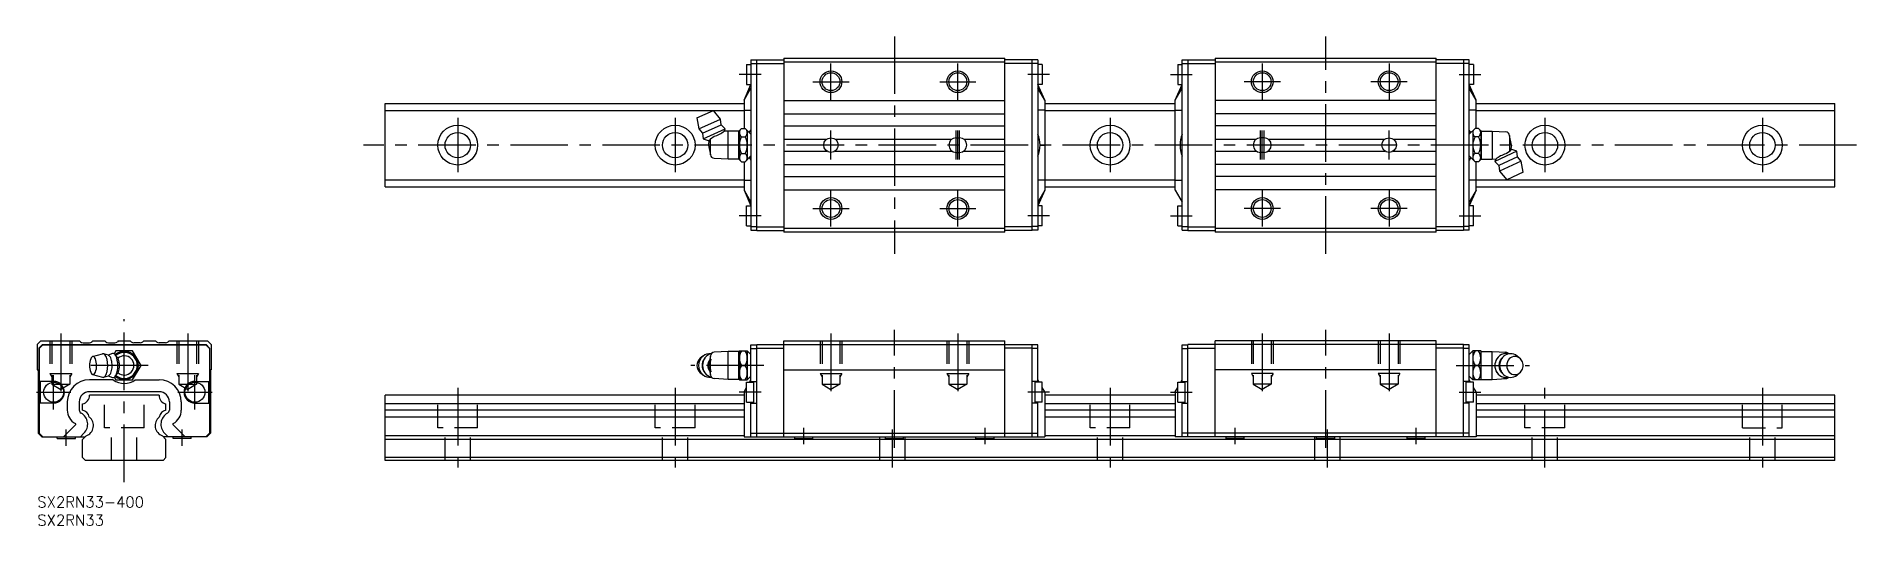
# Model space of a CAD drawing. Extents: x 0 to 502, y -8 to 127.
import ezdxf

# ---------------------------------------------------------------- set-up
doc = ezdxf.new("R2010")
doc.units = 0
doc.header["$LTSCALE"] = 0.5
doc.linetypes.add('CENTER', pattern=[50.8, 31.75, -6.35, 6.35, -6.35])
doc.linetypes.add('DASHED', pattern=[19.05, 12.7, -6.35])
for name, color, linetype in [('MSM_CENTER', 1, 'CENTER'), ('MSM_CONTINUOUS', 7, 'CONTINUOUS'), ('MSM_DASHED', 4, 'DASHED'), ('MSM_NARROW', 5, 'CONTINUOUS'), ('MSM_PART_NUMBER', 7, 'CONTINUOUS')]:
    doc.layers.add(name, color=color, linetype=linetype)
doc.styles.get("Standard").update_dxf_attribs({"font": 'txt.shx', "height": 3, "bigfont": 'bigfont.shx'})

# ---------------------------------------------------------------- blocks, each defined once
blk = doc.blocks.new('*U14')
at = {"layer": 'MSM_PART_NUMBER'}
blk.add_text('SX2RN33-400', height=3, dxfattribs=at).set_placement((0, -3))
blk = doc.blocks.new('*U15')
at = {"layer": 'MSM_PART_NUMBER'}
blk.add_text('SX2RN33', height=3, dxfattribs=at).set_placement((0, -8))

msp = doc.modelspace()

# ---------------------------------------------------------------- linework, layer by layer
at = {"layer": 'MSM_CENTER'}
for p, q in [((236.5, 127), (236.5, 67)), ((355.5, 67), (355.5, 127)), ((199.7, 116.5), (193.7, 116.5)), ((219, 109.5), (219, 119.5)), ((254, 109.5), (254, 119.5)), ((279.3, 116.5), (273.3, 116.5)), ((312.7, 116.5), (318.7, 116.5)), ((338, 119.5), (338, 109.5)), ((373, 119.5), (373, 109.5)), ((392.3, 116.5), (398.3, 116.5)), ((214, 114.5), (224, 114.5)), ((249, 114.5), (259, 114.5)), ((343, 114.5), (333, 114.5)), ((378, 114.5), (368, 114.5)), ((116, 104.5), (116, 89.5)), ((176, 104.5), (176, 89.5)), ((219, 93), (219, 101)), ((253.5, 93), (253.5, 101)), ((254, 93), (254, 101)), ((254.5, 93), (254.5, 101)), ((296, 104.5), (296, 89.5)), ((337.5, 93), (337.5, 101)), ((338, 93), (338, 101)), ((338.5, 93), (338.5, 101)), ((373, 93), (373, 101)), ((416, 104.5), (416, 89.5)), ((476, 104.5), (476, 89.5)), ((502, 97), (90, 97)), ((219, 74.5), (219, 84.5)), ((254, 74.5), (254, 84.5)), ((338, 84.5), (338, 74.5)), ((373, 84.5), (373, 74.5)), ((199.7, 77.5), (193.7, 77.5)), ((214, 79.5), (224, 79.5)), ((249, 79.5), (259, 79.5)), ((279.3, 77.5), (273.3, 77.5)), ((312.7, 77.5), (318.7, 77.5)), ((343, 79.5), (333, 79.5)), ((378, 79.5), (368, 79.5)), ((392.3, 77.5), (398.3, 77.5)), ((24, 4), (24, 49)), ((236.5, 13.5), (236.5, 46)), ((355.5, 13.5), (355.5, 46)), ((6.5, 45), (6.5, 27.58)), ((41.5, 45), (41.5, 27.58)), ((219, 45), (219, 27.58)), ((254, 45), (254, 27.58)), ((338, 45), (338, 27.58)), ((373, 45), (373, 27.58)), ((30.62, 36.2), (12.36, 36.2)), ((200.5, 36.2), (180.29, 36.2)), ((391.5, 36.2), (411.71, 36.2)), ((4.5, 24.05), (4.5, 33.55)), ((43.5, 24.05), (43.5, 33.55)), ((-0.25, 28.8), (9.25, 28.8)), ((38.75, 28.8), (48.25, 28.8)), ((116, 30), (116, 8)), ((176, 30), (176, 8)), ((199.7, 28.8), (193.7, 28.8)), ((279.3, 28.8), (273.3, 28.8)), ((296, 30), (296, 8)), ((312.7, 28.8), (318.7, 28.8)), ((392.3, 28.8), (398.3, 28.8)), ((416, 8), (416, 30)), ((476, 30), (476, 8)), ((8, 14), (8, 18.5)), ((40, 14), (40, 18.5)), ((211.5, 14.5), (211.5, 19)), ((236, 8), (236, 18.5)), ((261.5, 14.5), (261.5, 19)), ((330.5, 14.5), (330.5, 19)), ((356, 8), (356, 18.5)), ((380.5, 14.5), (380.5, 19))]:
    msp.add_line(p, q, dxfattribs=at)
at = {"layer": 'MSM_CONTINUOUS'}
for p, q in [((198.5, 120.55), (206, 120.55)), ((198.5, 73.45), (198.5, 120.55)), ((206, 121), (206, 73)), ((206, 121), (267, 121)), ((267, 73), (267, 121)), ((274.5, 120.55), (267, 120.55)), ((274.5, 73.45), (274.5, 120.55)), ((317.5, 120.55), (325, 120.55)), ((317.5, 120.55), (317.5, 73.45)), ((325, 121), (325, 73)), ((325, 121), (386, 121)), ((386, 73), (386, 121)), ((393.5, 120.55), (386, 120.55)), ((393.5, 120.55), (393.5, 73.45)), ((195.7, 119.25), (196.9, 119.25)), ((195.7, 119.25), (195.7, 113.75)), ((196.9, 120.5), (196.9, 73.5)), ((196.9, 120.5), (198.5, 120.5)), ((196.9, 119.5), (198.5, 119.5)), ((198.5, 119.55), (206, 119.55)), ((206, 120), (267, 120)), ((274.5, 119.55), (267, 119.55)), ((276.1, 120.5), (274.5, 120.5)), ((276.1, 119.5), (274.5, 119.5)), ((276.1, 120.5), (276.1, 73.5)), ((277.3, 119.25), (276.1, 119.25)), ((277.3, 119.25), (277.3, 113.75)), ((314.7, 119.25), (314.7, 113.75)), ((314.7, 119.25), (315.9, 119.25)), ((315.9, 73.5), (315.9, 120.5)), ((315.9, 120.5), (317.5, 120.5)), ((315.9, 119.5), (317.5, 119.5)), ((317.5, 119.55), (325, 119.55)), ((325, 120), (386, 120)), ((393.5, 119.55), (386, 119.55)), ((395.1, 120.5), (393.5, 120.5)), ((395.1, 119.5), (393.5, 119.5)), ((395.1, 73.5), (395.1, 120.5)), ((396.3, 119.25), (395.1, 119.25)), ((396.3, 119.25), (396.3, 113.75)), ((195, 109.43), (196.89, 113.75)), ((195, 109.43), (196.9, 112.73)), ((195.7, 113.75), (196.9, 113.75)), ((277.3, 113.75), (276.1, 113.75)), ((278, 109.43), (276.1, 112.73)), ((278, 109.43), (276.11, 113.75)), ((314, 109.43), (315.89, 113.75)), ((314, 109.43), (315.9, 112.73)), ((314.7, 113.75), (315.9, 113.75)), ((396.3, 113.75), (395.1, 113.75)), ((397, 109.43), (395.1, 112.73)), ((397, 109.43), (395.11, 113.75)), ((96, 108.5), (195, 108.5)), ((96, 85.5), (96, 108.5)), ((96, 106.58), (195, 106.58)), ((182, 104.49), (186.54, 106.58)), ((188.49, 104.18), (186.54, 106.58)), ((195, 109.43), (195, 101.62)), ((195, 106.63), (196.9, 106.63)), ((206, 109.35), (267, 109.35)), ((206, 105.65), (267, 105.65)), ((278, 106.63), (276.1, 106.63)), ((278, 109.43), (278, 84.57)), ((278, 108.5), (314, 108.5)), ((278, 106.58), (314, 106.58)), ((314, 84.57), (314, 109.43)), ((314, 106.63), (315.9, 106.63)), ((386, 109.35), (325, 109.35)), ((386, 105.65), (325, 105.65)), ((397, 106.63), (395.1, 106.63)), ((397, 101.62), (397, 109.43)), ((397, 108.5), (496, 108.5)), ((397, 106.58), (496, 106.58)), ((496, 85.5), (496, 108.5)), ((182, 104.49), (182.56, 101.45)), ((182.56, 101.45), (188.49, 104.18)), ((182.56, 101.45), (183.58, 100.27)), ((183.58, 100.27), (188.73, 102.64)), ((183.74, 98.69), (189.81, 101.48)), ((188.73, 102.64), (188.49, 104.18)), ((189.81, 101.48), (188.73, 102.64)), ((190.6, 100.87), (189.48, 100.81)), ((189.56, 100.88), (189.81, 101.48)), ((190.6, 93.12), (190.6, 100.87)), ((193.6, 100.87), (190.6, 100.87)), ((193.6, 100.87), (194.34, 101.62)), ((193.6, 93.12), (193.6, 100.87)), ((193.72, 101), (193.72, 93)), ((194.34, 101.62), (195.28, 101.62)), ((195.28, 101.62), (196.9, 100)), ((195.9, 101), (195.9, 93)), ((196.44, 100.46), (196.9, 101.14)), ((206, 102.35), (267, 102.35)), ((386, 102.35), (325, 102.35)), ((396.72, 101.62), (395.1, 100)), ((395.56, 100.46), (395.1, 101.14)), ((396.1, 101), (396.1, 93)), ((397.66, 101.62), (396.72, 101.62)), ((398.4, 100.87), (397.66, 101.62)), ((398.27, 101), (398.27, 93)), ((398.4, 100.87), (398.4, 93.12)), ((398.4, 100.87), (401.4, 100.87)), ((401.4, 100.87), (401.4, 93.12)), ((401.4, 100.87), (405.26, 100.65)), ((183.58, 100.27), (183.74, 98.69)), ((183.74, 98.69), (185.15, 98.24)), ((185.15, 98.24), (185.62, 98.46)), ((185.2, 97), (185.52, 98.41)), ((185.2, 97), (185.8, 94.35)), ((185.62, 98.46), (185.8, 98.77)), ((185.8, 98.77), (186.74, 99.43)), ((185.8, 94.35), (185.8, 98.77)), ((194.34, 99.31), (195.28, 99.31)), ((206, 98.65), (217.87, 98.65)), ((220.13, 98.65), (252.37, 98.65)), ((253.5, 99), (254.5, 99)), ((255.63, 98.65), (267, 98.65)), ((276.69, 97), (278, 97)), ((315.31, 97), (314, 97)), ((325, 98.65), (336.37, 98.65)), ((338.5, 99), (337.5, 99)), ((339.63, 98.65), (371.87, 98.65)), ((374.13, 98.65), (386, 98.65)), ((397.66, 99.31), (396.72, 99.31)), ((406.8, 97), (406.2, 99.65)), ((406.2, 99.65), (406.2, 95.23)), ((406.38, 95.54), (406.2, 95.23)), ((406.85, 95.76), (406.38, 95.54)), ((406.8, 97), (406.48, 95.59)), ((408.26, 95.31), (406.85, 95.76)), ((190.6, 93.12), (186.74, 93.35)), ((193.6, 93.12), (190.6, 93.12)), ((193.6, 93.12), (194.34, 92.38)), ((194.34, 94.69), (195.28, 94.69)), ((194.34, 92.38), (195.28, 92.38)), ((195, 92.38), (195, 84.57)), ((195.28, 92.38), (196.9, 94)), ((196.44, 93.54), (196.9, 92.86)), ((206, 95.35), (217.87, 95.35)), ((206, 91.65), (267, 91.65)), ((220.13, 95.35), (252.37, 95.35)), ((253.5, 95), (254.5, 95)), ((255.63, 95.35), (267, 95.35)), ((325, 95.35), (336.37, 95.35)), ((386, 91.65), (325, 91.65)), ((338.5, 95), (337.5, 95)), ((339.63, 95.35), (371.87, 95.35)), ((374.13, 95.35), (386, 95.35)), ((396.72, 92.38), (395.1, 94)), ((395.56, 93.54), (395.1, 92.86)), ((397.66, 94.69), (396.72, 94.69)), ((397.66, 92.38), (396.72, 92.38)), ((397, 84.57), (397, 92.38)), ((398.4, 93.12), (397.66, 92.38)), ((398.4, 93.12), (401.4, 93.12)), ((401.4, 93.12), (402.52, 93.19)), ((408.26, 95.31), (402.19, 92.52)), ((402.44, 93.12), (402.19, 92.52)), ((402.19, 92.52), (403.27, 91.36)), ((408.42, 93.73), (403.27, 91.36)), ((403.27, 91.36), (403.51, 89.82)), ((409.44, 92.55), (403.51, 89.82)), ((406.2, 95.23), (405.26, 94.57)), ((408.42, 93.73), (408.26, 95.31)), ((409.44, 92.55), (408.42, 93.73)), ((410, 89.51), (409.44, 92.55)), ((96, 87.42), (195, 87.42)), ((96, 85.5), (195, 85.5)), ((195, 87.37), (196.9, 87.37)), ((206, 88.35), (267, 88.35)), ((278, 87.37), (276.1, 87.37)), ((278, 87.42), (314, 87.42)), ((278, 85.5), (314, 85.5)), ((314, 87.37), (315.9, 87.37)), ((386, 88.35), (325, 88.35)), ((397, 87.37), (395.1, 87.37)), ((397, 87.42), (496, 87.42)), ((397, 85.5), (496, 85.5)), ((403.51, 89.82), (405.46, 87.42)), ((410, 89.51), (405.46, 87.42)), ((195, 84.57), (196.89, 80.25)), ((195, 84.57), (196.9, 81.27)), ((206, 84.65), (267, 84.65)), ((278, 84.57), (276.1, 81.27)), ((278, 84.57), (276.11, 80.25)), ((314, 84.57), (315.9, 81.27)), ((314, 84.57), (315.9, 81.27)), ((386, 84.65), (325, 84.65)), ((397, 84.57), (395.1, 81.27)), ((397, 84.57), (395.11, 80.25)), ((195.7, 74.75), (195.7, 80.25)), ((195.7, 80.25), (196.9, 80.25)), ((277.3, 80.25), (276.1, 80.25)), ((277.3, 74.75), (277.3, 80.25)), ((314.7, 80.25), (315.9, 80.25)), ((314.7, 74.75), (314.7, 80.25)), ((396.3, 80.25), (395.1, 80.25)), ((396.3, 74.75), (396.3, 80.25)), ((195.7, 74.75), (196.9, 74.75)), ((196.9, 74.5), (198.5, 74.5)), ((196.9, 73.5), (198.5, 73.5)), ((198.5, 74.45), (206, 74.45)), ((198.5, 73.45), (206, 73.45)), ((267, 74), (206, 74)), ((267, 73), (206, 73)), ((274.5, 74.45), (267, 74.45)), ((274.5, 73.45), (267, 73.45)), ((276.1, 74.5), (274.5, 74.5)), ((276.1, 73.5), (274.5, 73.5)), ((277.3, 74.75), (276.1, 74.75)), ((314.7, 74.75), (315.9, 74.75)), ((315.9, 74.5), (317.5, 74.5)), ((315.9, 73.5), (317.5, 73.5)), ((317.5, 74.45), (325, 74.45)), ((317.5, 73.45), (325, 73.45)), ((386, 74), (325, 74)), ((386, 73), (325, 73)), ((393.5, 74.45), (386, 74.45)), ((393.5, 73.45), (386, 73.45)), ((395.1, 74.5), (393.5, 74.5)), ((395.1, 73.5), (393.5, 73.5)), ((396.3, 74.75), (395.1, 74.75)), ((0, 42), (1, 43)), ((0, 42), (0, 35)), ((0.45, 41), (1.45, 42)), ((0.45, 41), (0.45, 17.5)), ((0.5, 40.9), (1.5, 41.9)), ((0.5, 40.9), (0.5, 31.8)), ((1, 43), (11.65, 43)), ((1.45, 42), (46.55, 42)), ((1.5, 41.9), (46.5, 41.9)), ((11.65, 43), (11.91, 42.74)), ((12.61, 42.45), (14.39, 42.45)), ((15.35, 43), (15.09, 42.74)), ((15.35, 43), (18.65, 43)), ((18.65, 43), (18.91, 42.74)), ((19.61, 42.45), (21.39, 42.45)), ((21.69, 40.2), (21.24, 39.41)), ((26.31, 40.2), (21.69, 40.2)), ((22.35, 43), (22.09, 42.74)), ((22.35, 43), (25.65, 43)), ((25.65, 43), (25.91, 42.74)), ((28.62, 36.2), (26.31, 40.2)), ((28.39, 42.45), (26.61, 42.45)), ((29.35, 43), (29.09, 42.74)), ((29.35, 43), (32.65, 43)), ((32.65, 43), (32.91, 42.74)), ((35.39, 42.45), (33.61, 42.45)), ((36.35, 43), (36.09, 42.74)), ((36.35, 43), (47, 43)), ((47.5, 40.9), (46.5, 41.9)), ((47.55, 41), (46.55, 42)), ((48, 42), (47, 43)), ((47.5, 40.9), (47.5, 31.8)), ((47.55, 41), (47.55, 17.5)), ((48, 42), (48, 35)), ((193.6, 40.07), (193.72, 40.2)), ((193.72, 40.2), (193.72, 32.2)), ((193.72, 40.2), (195.9, 40.2)), ((195.9, 40.2), (195.9, 32.2)), ((195.9, 40.2), (196.9, 39.2)), ((196.9, 31.55), (196.9, 41.9)), ((196.9, 41.9), (198.5, 41.9)), ((196.9, 40.9), (198.5, 40.9)), ((198.5, 42), (274.5, 42)), ((198.5, 16.5), (198.5, 42)), ((198.5, 41), (206, 41)), ((206, 43), (267, 43)), ((206, 16.5), (206, 43)), ((267, 16.5), (267, 43)), ((274.5, 41), (267, 41)), ((274.5, 16.5), (274.5, 42)), ((276.1, 41.9), (274.5, 41.9)), ((276.1, 40.9), (274.5, 40.9)), ((276.1, 31.55), (276.1, 41.9)), ((315.9, 31.55), (315.9, 41.9)), ((315.9, 41.9), (317.5, 41.9)), ((315.9, 40.9), (317.5, 40.9)), ((393.5, 42), (317.5, 42)), ((317.5, 16.5), (317.5, 42)), ((317.5, 41), (325, 41)), ((386, 43), (325, 43)), ((325, 16.5), (325, 43)), ((386, 16.5), (386, 43)), ((393.5, 41), (386, 41)), ((393.5, 16.5), (393.5, 42)), ((395.1, 41.9), (393.5, 41.9)), ((395.1, 40.9), (393.5, 40.9)), ((395.1, 31.55), (395.1, 41.9)), ((396.1, 40.2), (395.1, 39.2)), ((396.1, 40.2), (396.1, 32.2)), ((398.27, 40.2), (396.1, 40.2)), ((398.27, 40.2), (398.27, 32.2)), ((398.4, 40.07), (398.27, 40.2)), ((15.27, 38.66), (18.02, 39.42)), ((19.67, 38.99), (18.31, 39.41)), ((20.73, 39.48), (19.52, 39.03)), ((22.11, 38.35), (21.52, 39.14)), ((26.31, 32.2), (28.62, 36.2)), ((183.68, 38.79), (182.93, 38.21)), ((184.21, 38.23), (183.99, 37.93)), ((185.8, 38.85), (185.2, 36.2)), ((185.2, 36.2), (185.8, 33.55)), ((185.8, 33.55), (185.8, 38.85)), ((190.6, 40.07), (186.74, 39.85)), ((190.6, 32.32), (190.6, 40.07)), ((193.6, 40.07), (190.6, 40.07)), ((193.6, 32.32), (193.6, 40.07)), ((194.34, 36.2), (195.28, 36.2)), ((397.66, 36.2), (396.72, 36.2)), ((398.4, 32.32), (398.4, 40.07)), ((398.4, 40.07), (401.4, 40.07)), ((401.4, 32.32), (401.4, 40.07)), ((401.4, 40.07), (405.26, 39.85)), ((408.92, 38.29), (408.31, 38.79)), ((0, 35), (0.25, 35)), ((0.25, 35), (0.25, 17.5)), ((4.5, 31.8), (0.5, 31.8)), ((0.75, 31.8), (0.75, 25.8)), ((20.96, 32.23), (14.37, 32.23)), ((15.27, 33.69), (18.02, 32.93)), ((18.31, 32.94), (19.67, 33.36)), ((19.52, 33.31), (20.73, 32.87)), ((21.25, 32.96), (21.69, 32.2)), ((21.52, 33.21), (22.11, 34)), ((21.69, 32.2), (26.31, 32.2)), ((27.04, 32.23), (33.63, 32.23)), ((43.5, 31.8), (47.5, 31.8)), ((47.25, 31.8), (47.25, 25.8)), ((47.75, 35), (47.75, 17.5)), ((48, 35), (47.75, 35)), ((182.93, 34.19), (183.47, 33.76)), ((183.99, 34.47), (184.21, 34.17)), ((190.6, 32.32), (186.74, 32.55)), ((193.6, 32.32), (190.6, 32.32)), ((193.72, 32.2), (193.6, 32.32)), ((193.72, 32.2), (195.9, 32.2)), ((195, 28.93), (195.7, 30.15)), ((195.7, 26.05), (195.7, 31.55)), ((195.7, 31.55), (197.7, 31.55)), ((195.9, 32.2), (196.9, 33.2)), ((196.51, 31.55), (196.9, 32.23)), ((196.9, 31.8), (198.5, 31.8)), ((197.7, 25.8), (197.7, 31.8)), ((206, 35), (267, 35)), ((276.1, 31.8), (274.5, 31.8)), ((275.3, 25.8), (275.3, 31.8)), ((277.3, 31.55), (275.3, 31.55)), ((276.49, 31.55), (276.1, 32.23)), ((277.3, 26.05), (277.3, 31.55)), ((278, 28.93), (277.3, 30.15)), ((314, 28.93), (314.7, 30.15)), ((314.7, 26.05), (314.7, 31.55)), ((314.7, 31.55), (316.7, 31.55)), ((315.51, 31.55), (315.9, 32.23)), ((315.9, 31.8), (317.5, 31.8)), ((316.7, 25.8), (316.7, 31.8)), ((386, 35), (325, 35)), ((395.1, 31.8), (393.5, 31.8)), ((394.3, 25.8), (394.3, 31.8)), ((396.3, 31.55), (394.3, 31.55)), ((396.1, 32.2), (395.1, 33.2)), ((395.49, 31.55), (395.1, 32.23)), ((398.27, 32.2), (396.1, 32.2)), ((396.3, 26.05), (396.3, 31.55)), ((397, 28.93), (396.3, 30.15)), ((398.27, 32.2), (398.4, 32.32)), ((398.4, 32.32), (401.4, 32.32)), ((401.4, 32.32), (405.26, 32.55)), ((408.31, 33.56), (408.89, 34.03)), ((0.5, 25.8), (0.5, 17.5)), ((4.5, 25.8), (0.5, 25.8)), ((8.27, 26.13), (8.27, 23.9)), ((11.57, 26.13), (11.57, 23.9)), ((12.5, 23.85), (12.5, 25.57)), ((33.63, 28.93), (14.37, 28.93)), ((33.59, 28), (14.41, 28)), ((35.5, 23.85), (35.5, 25.57)), ((36.43, 26.13), (36.43, 23.9)), ((39.73, 26.13), (39.73, 23.9)), ((43.5, 25.8), (47.5, 25.8)), ((47.5, 25.8), (47.5, 17.5)), ((195, 28), (96, 28)), ((96, 10), (96, 28)), ((195, 25.57), (96, 25.57)), ((195, 28.93), (195, 16.5)), ((195.7, 26.05), (197.7, 26.05)), ((196.9, 16.5), (196.9, 26.05)), ((196.9, 25.8), (198.5, 25.8)), ((276.1, 25.8), (274.5, 25.8)), ((277.3, 26.05), (275.3, 26.05)), ((276.1, 16.5), (276.1, 26.05)), ((278, 28.93), (278, 16.5)), ((314, 28), (278, 28)), ((314, 25.57), (278, 25.57)), ((314, 28.93), (314, 16.5)), ((314.7, 26.05), (316.7, 26.05)), ((315.9, 16.5), (315.9, 26.05)), ((315.9, 25.8), (317.5, 25.8)), ((395.1, 25.8), (393.5, 25.8)), ((396.3, 26.05), (394.3, 26.05)), ((395.1, 16.5), (395.1, 26.05)), ((397, 28.93), (397, 16.5)), ((496, 28), (397, 28)), ((496, 25.57), (397, 25.57)), ((496, 10), (496, 28)), ((195, 23.85), (96, 23.85)), ((195, 21.96), (96, 21.96)), ((314, 23.85), (278, 23.85)), ((314, 21.96), (278, 21.96)), ((496, 23.85), (397, 23.85)), ((496, 21.96), (397, 21.96)), ((1.25, 16.5), (0.25, 17.5)), ((1.45, 16.5), (0.45, 17.5)), ((1.5, 16.5), (0.5, 17.5)), ((1.25, 16.5), (13.2, 16.5)), ((5.5, 16), (5.5, 16.5)), ((5.5, 16), (10.5, 16)), ((7.22, 16.5), (10.54, 19.82)), ((10.5, 16), (10.5, 16.5)), ((11.88, 16.5), (12.87, 17.49)), ((12.5, 15.8), (13.46, 16.76)), ((12.5, 10.8), (12.5, 15.8)), ((35.5, 15.8), (34.54, 16.76)), ((46.75, 16.5), (34.8, 16.5)), ((36.11, 16.5), (35.13, 17.49)), ((35.5, 10.8), (35.5, 15.8)), ((40.78, 16.5), (37.46, 19.82)), ((37.5, 16), (37.5, 16.5)), ((42.5, 16), (37.5, 16)), ((42.5, 16), (42.5, 16.5)), ((46.5, 16.5), (47.5, 17.5)), ((46.55, 16.5), (47.55, 17.5)), ((46.75, 16.5), (47.75, 17.5)), ((195, 16.76), (96, 16.76)), ((496, 15.8), (96, 15.8)), ((195, 16.5), (278, 16.5)), ((196.9, 17.5), (276.1, 17.5)), ((209, 16), (209, 16.5)), ((209, 16), (214, 16)), ((214, 16), (214, 16.5)), ((234, 16), (234, 16.5)), ((234, 16), (239, 16)), ((239, 16), (239, 16.5)), ((259, 16), (259, 16.5)), ((259, 16), (264, 16)), ((264, 16), (264, 16.5)), ((314, 16.76), (278, 16.76)), ((397, 16.5), (314, 16.5)), ((395.1, 17.5), (315.9, 17.5)), ((328, 16), (328, 16.5)), ((333, 16), (328, 16)), ((333, 16), (333, 16.5)), ((353, 16), (353, 16.5)), ((358, 16), (353, 16)), ((358, 16), (358, 16.5)), ((378, 16), (378, 16.5)), ((383, 16), (378, 16)), ((383, 16), (383, 16.5)), ((496, 16.76), (397, 16.76)), ((13.3, 10), (12.5, 10.8)), ((34.7, 10), (35.5, 10.8)), ((496, 10.8), (96, 10.8)), ((34.7, 10), (13.3, 10)), ((496, 10), (96, 10))]:
    msp.add_line(p, q, dxfattribs=at)
for centre, radius in [((219, 114.5), 2.46), ((254, 114.5), 2.46), ((338, 114.5), 2.46), ((373, 114.5), 2.46), ((116, 97), 5.5), ((116, 97), 3.5), ((176, 97), 5.5), ((176, 97), 3.5), ((296, 97), 5.5), ((296, 97), 3.5), ((416, 97), 5.5), ((416, 97), 3.5), ((476, 97), 5.5), ((476, 97), 3.5), ((219, 97), 2), ((373, 97), 2), ((219, 79.5), 2.46), ((254, 79.5), 2.46), ((338, 79.5), 2.46), ((373, 79.5), 2.46), ((4.5, 28.8), 2.75), ((43.5, 28.8), 2.75)]:
    msp.add_circle(centre, radius, dxfattribs=at)
for centre, radius, start, end in [((184.92, 106.44), 7.24, 284.5809, 309.8537), ((195.1, 100.46), 1.38, 145.1732, 236.5582), ((194.52, 100.46), 1.38, 303.4418, 34.8268), ((397.48, 100.46), 1.38, 145.1732, 236.5582), ((396.9, 100.46), 1.38, 303.4418, 34.8268), ((405.2, 99.65), 1, 0, 86.6374), ((198.34, 97), 4.62, 150, 210), ((191.28, 97), 4.62, 330, 30), ((253.5, 97), 2, 90, 270), ((254.5, 97), 2, 270, 90), ((268.57, 97), 8.12, 338.0304, 21.9696), ((323.43, 97), 8.12, 158.0304, 201.9696), ((337.5, 97), 2, 90, 270), ((338.5, 97), 2, 270, 90), ((400.72, 97), 4.62, 150, 210), ((393.66, 97), 4.62, 330, 30), ((186.8, 94.35), 1, 180, 266.6374), ((195.1, 93.54), 1.38, 123.4418, 214.8268), ((194.52, 93.54), 1.38, 325.1732, 56.5582), ((397.48, 93.54), 1.38, 123.4418, 214.8268), ((396.9, 93.54), 1.38, 325.1732, 56.5582), ((407.08, 87.56), 7.24, 104.5809, 129.8537), ((12.61, 43.45), 1, 225, 270), ((14.39, 43.45), 1, 270, 315), ((19.61, 43.45), 1, 225, 270), ((21.39, 43.45), 1, 270, 315), ((26.61, 43.45), 1, 225, 270), ((28.39, 43.45), 1, 270, 315), ((33.61, 43.45), 1, 225, 270), ((35.39, 43.45), 1, 270, 315), ((197.27, 38.2), 3.54, 145.6158, 214.3842), ((192.36, 38.2), 3.54, 325.6158, 34.3842), ((399.64, 38.2), 3.54, 145.6158, 214.3842), ((394.73, 38.2), 3.54, 325.6158, 34.3842), ((19.9, 36.17), 5.48, 159.9056, 199.9203), ((16.05, 37.53), 1.4, 135.2736, 158.0777), ((15.39, 38.23), 0.447, 40.8585, 139.1415), ((14.73, 37.53), 1.4, 21.9223, 44.7264), ((10.89, 36.17), 5.48, 340.0806, 20.0935), ((18.15, 38.93), 0.507, 72.4222, 105.6984), ((17.94, 38.5), 0.983, 32.7522, 68.1825), ((15.97, 37.2), 3.34, 10.5614, 33.0966), ((11.56, 36.17), 7.87, 348.0432, 12.0589), ((19.07, 37.86), 1.27, 19.6201, 62.1351), ((15.79, 36.48), 4.83, 4.809, 22.0305), ((15.62, 35.91), 5.01, 338.9581, 355.513), ((13.48, 36.17), 7.16, 354.7281, 5.6904), ((20.92, 38.97), 0.543, 54.251, 110.4765), ((20.38, 38.25), 1.44, 27.776, 53.6803), ((24, 36.2), 3.88, 230.3012, 130.182), ((15.21, 36.17), 7.01, 337.2666, 23.1397), ((24, 36.2), 3.59, 230.0512, 130.4412), ((15.97, 33.88), 7.59, 32.6953, 36.0957), ((24, 36.2), 2.65, 228.7763, 131.8595), ((17.94, 36.17), 4.77, 337.7825, 22.2175), ((184.63, 36.2), 2.63, 130.355, 229.645), ((185.73, 36.26), 3.25, 128.907, 181.0387), ((185.93, 36.18), 3.46, 179.7478, 229.4477), ((186.48, 36.2), 3.03, 145.2761, 214.7239), ((186.89, 36.27), 3.32, 105.316, 181.1306), ((186.89, 36.13), 3.32, 178.8694, 254.684), ((185.48, 36.61), 2.82, 82.8052, 129.4562), ((187.36, 36.2), 2.39, 138.8314, 221.1686), ((195.35, 36.2), 9.71, 169.521, 190.479), ((186.8, 38.85), 1, 93.3626, 180), ((197.27, 34.2), 3.54, 145.6158, 214.3842), ((192.36, 34.2), 3.54, 325.6158, 34.3842), ((399.64, 34.2), 3.54, 145.6158, 214.3842), ((394.73, 34.2), 3.54, 325.6158, 34.3842), ((405.77, 36.17), 3.58, 148.4209, 211.575), ((405.37, 36.42), 3.11, 104.4217, 148.4552), ((406.33, 36.17), 3.06, 155.8538, 204.1462), ((407.03, 36.17), 3.52, 159.205, 200.795), ((406.07, 36.3), 2.77, 125.4473, 155.9778), ((406.8, 36.27), 3.26, 132.5493, 159.2938), ((405.26, 36.68), 2.84, 73.5672, 103.6247), ((406.51, 36.62), 2.82, 50.4641, 133.097), ((405.2, 38.85), 1, 33.921, 86.6374), ((408.26, 36.17), 2.8, 138.0339, 221.9593), ((407.7, 36.51), 2.17, 45.3573, 134.6427), ((407.45, 36.22), 2.55, 13.386, 45.8313), ((407.44, 36.13), 2.55, 314.1819, 347.1975), ((407.29, 36.17), 2.71, 346.9447, 13.6202), ((4.5, 28.8), 3, 270, 90), ((14.37, 26.13), 6.1, 90, 180), ((16.07, 34.83), 1.43, 201.5791, 224.3866), ((15.39, 34.12), 0.449, 220.3968, 319.6032), ((14.71, 34.83), 1.43, 315.6134, 338.4209), ((18.15, 33.42), 0.507, 254.3016, 287.5778), ((17.94, 33.85), 0.986, 291.8659, 327.3956), ((15.95, 35.15), 3.37, 327.0353, 349.5671), ((19.01, 34.54), 1.35, 298.9816, 341.2661), ((20.92, 33.37), 0.532, 249.32, 309.4208), ((24, 36.2), 5, 232.5609, 307.4391), ((20.44, 34.07), 1.38, 306.3849, 333.9174), ((16.29, 38.25), 7.21, 323.8339, 327.3985), ((33.63, 26.13), 6.1, 360, 90), ((43.5, 28.8), 3, 90, 270), ((185.48, 35.74), 2.82, 230.5438, 279.4691), ((186.8, 33.55), 1, 180, 266.6374), ((405.37, 35.93), 3.11, 211.541, 255.5429), ((406.07, 36.05), 2.77, 204.0223, 234.5524), ((406.8, 36.08), 3.26, 200.7064, 227.4392), ((406.51, 35.73), 2.82, 226.8894, 309.5367), ((405.26, 35.67), 2.84, 256.3385, 286.432), ((405.2, 33.55), 1, 273.3626, 321.4785), ((407.7, 35.84), 2.17, 225.3494, 314.6506), ((14.37, 26.13), 2.8, 90, 180), ((11.91, 28), 2.5, 283.5327, 0), ((36.09, 28), 2.5, 180, 256.4673), ((33.63, 26.13), 2.8, 360, 90), ((12.57, 23.9), 4.3, 180, 241.1041), ((10.4, 19.96), 0.2, 315, 61.1041), ((12.57, 23.9), 1, 180, 241.1041), ((10.4, 19.96), 3.5, 315, 61.1041), ((11.91, 21.42), 2.5, 12.5019, 76.4673), ((12.5, 19.6), 3, 288.5944, 51.7879), ((35.5, 19.6), 3, 128.2121, 251.4056), ((36.09, 21.42), 2.5, 103.5327, 167.4981), ((37.6, 19.96), 3.5, 118.8959, 225), ((35.43, 23.9), 1, 298.8959, 0), ((37.6, 19.96), 0.2, 118.8959, 225), ((35.43, 23.9), 4.3, 298.8959, 0)]:
    msp.add_arc(centre, radius, start, end, dxfattribs=at)
at = {"layer": 'MSM_DASHED'}
for p, q in [((3.5, 43), (3.5, 34)), ((4.04, 43), (4.04, 31)), ((8.96, 43), (8.96, 31)), ((9.5, 43), (9.5, 34)), ((38.5, 43), (38.5, 34)), ((39.04, 43), (39.04, 31)), ((43.96, 43), (43.96, 31)), ((44.5, 43), (44.5, 34)), ((216, 43), (216, 34)), ((216.54, 43), (216.54, 31)), ((221.46, 43), (221.46, 31)), ((222, 43), (222, 34)), ((251, 43), (251, 34)), ((251.54, 43), (251.54, 31)), ((256.46, 43), (256.46, 31)), ((257, 43), (257, 34)), ((335, 43), (335, 34)), ((335.54, 43), (335.54, 31)), ((340.46, 43), (340.46, 31)), ((341, 43), (341, 34)), ((370, 43), (370, 34)), ((370.54, 43), (370.54, 31)), ((375.46, 43), (375.46, 31)), ((376, 43), (376, 34)), ((3.5, 34), (9.5, 34)), ((3.5, 34), (4.04, 33.06)), ((4.04, 31), (8.96, 31)), ((4.04, 31), (6.5, 29.58)), ((8.96, 31), (6.5, 29.58)), ((9.5, 34), (8.96, 33.06)), ((38.5, 34), (44.5, 34)), ((38.5, 34), (39.04, 33.06)), ((39.04, 31), (43.96, 31)), ((39.04, 31), (41.5, 29.58)), ((43.96, 31), (41.5, 29.58)), ((44.5, 34), (43.96, 33.06)), ((216, 34), (216.54, 33.06)), ((216, 34), (222, 34)), ((216.54, 31), (221.46, 31)), ((216.54, 31), (219, 29.58)), ((221.46, 31), (219, 29.58)), ((222, 34), (221.46, 33.06)), ((251, 34), (257, 34)), ((251, 34), (251.54, 33.06)), ((251.54, 31), (256.46, 31)), ((251.54, 31), (254, 29.58)), ((256.46, 31), (254, 29.58)), ((257, 34), (256.46, 33.06)), ((341, 34), (335, 34)), ((335, 34), (335.54, 33.06)), ((340.46, 31), (335.54, 31)), ((335.54, 31), (338, 29.58)), ((340.46, 31), (338, 29.58)), ((341, 34), (340.46, 33.06)), ((376, 34), (370, 34)), ((370, 34), (370.54, 33.06)), ((375.46, 31), (370.54, 31)), ((370.54, 31), (373, 29.58)), ((375.46, 31), (373, 29.58)), ((376, 34), (375.46, 33.06)), ((18.5, 19), (18.5, 28)), ((29.5, 19), (29.5, 28)), ((110.5, 19), (110.5, 28)), ((121.5, 19), (121.5, 28)), ((170.5, 19), (170.5, 28)), ((181.5, 19), (181.5, 28)), ((290.5, 19), (290.5, 28)), ((301.5, 19), (301.5, 28)), ((410.5, 19), (410.5, 28)), ((421.5, 19), (421.5, 28)), ((470.5, 19), (470.5, 28)), ((481.5, 19), (481.5, 28)), ((29.5, 19), (18.5, 19)), ((20.5, 10), (20.5, 19)), ((27.5, 10), (27.5, 19)), ((121.5, 19), (110.5, 19)), ((112.5, 10), (112.5, 19)), ((119.5, 10), (119.5, 19)), ((181.5, 19), (170.5, 19)), ((172.5, 10), (172.5, 19)), ((179.5, 10), (179.5, 19)), ((232.5, 10), (232.5, 16.5)), ((239.5, 10), (239.5, 16.5)), ((301.5, 19), (290.5, 19)), ((292.5, 10), (292.5, 19)), ((299.5, 10), (299.5, 19)), ((352.5, 10), (352.5, 16.5)), ((359.5, 10), (359.5, 16.5)), ((421.5, 19), (410.5, 19)), ((412.5, 10), (412.5, 19)), ((419.5, 10), (419.5, 19)), ((470.5, 19), (481.5, 19)), ((472.5, 10), (472.5, 19)), ((479.5, 10), (479.5, 19))]:
    msp.add_line(p, q, dxfattribs=at)
at = {"layer": 'MSM_NARROW'}
for centre in [(219, 114.5), (254, 114.5), (338, 114.5), (373, 114.5), (219, 79.5), (254, 79.5), (338, 79.5), (373, 79.5)]:
    msp.add_circle(centre, 3, dxfattribs=at)

# ---------------------------------------------------------------- block references
at = {"layer": 'MSM_CONTINUOUS'}
for name in ['*U14', '*U15']:
    msp.add_blockref(name, (0, 0), dxfattribs=at)

doc.saveas('drawing.dxf')
